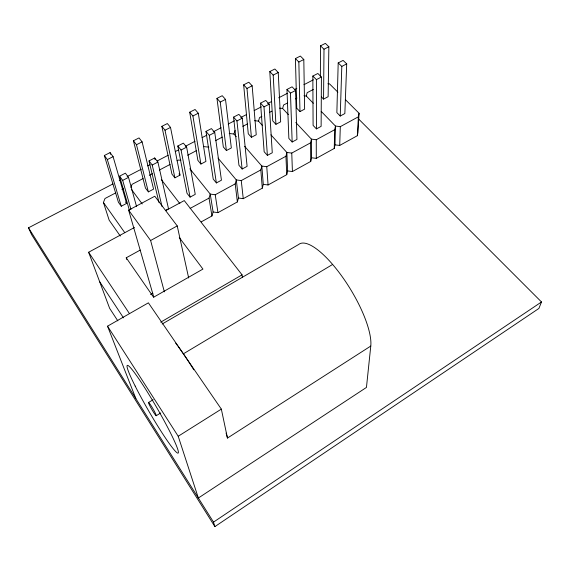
<?xml version="1.0" encoding="UTF-8"?>
<svg xmlns="http://www.w3.org/2000/svg" width="570" height="570" viewBox="0 0 570 570"><rect width="100%" height="100%" fill="white"/><g stroke="black" fill="none" stroke-linecap="round" stroke-linejoin="round"><path stroke-width="0.85" d="M320.376 76.508L320.511 45.842L325.363 43.384L328.862 46.74L328.128 96.693L323.56 99.109L321.38 96.893M321.416 77.021L321.124 126.362L316.428 128.898L313.094 125.393L312.844 76.059L317.846 73.473L321.416 77.021L316.4 79.629L316.428 128.898M323.56 99.109L324.002 49.212L320.511 45.842M295.816 122.522L311.405 139.13L311.541 157.769L316.286 158.367L334.248 148.449L334.711 129.696L335.466 126.063L321.188 111.371M334.248 148.449L334.989 144.858L335.466 126.063L340.311 126.647L358.387 116.807L359.064 113.245L345.363 99.622M338.195 62.928L336.863 112.611L340.24 116.038L344.85 113.551L346.71 63.869L343.09 60.392L338.195 62.928L341.801 66.419L340.24 116.038M334.989 144.858L339.706 145.436L340.311 126.647M339.706 145.436L357.333 135.71L358.387 116.807M359.064 113.245L357.996 132.19L357.333 135.71M370.778 346.047L366.453 387.422L198.36 498.023L178.21 436.257L107.538 326.183L148.385 302.834L221.338 409.118L227.459 438.066L370.778 346.047A64.481 19.879 58.4 0 0 342.663 277.348A64.481 19.879 58.4 0 0 298.723 244.452L162.179 324.009M270.914 134.826L286.867 152.461L287.643 170.929L292.417 171.541L310.728 161.438L311.541 157.769M310.728 161.438L310.565 142.842L311.405 139.13L316.272 139.728L334.711 129.696M244.608 146.291L261.837 166.055L263.283 184.345L268.078 184.979L286.746 174.669L287.643 170.929M286.746 174.669L285.94 156.244L286.867 152.461L291.762 153.073L310.565 142.842M217.996 158.09L236.301 179.928L238.438 198.025L243.262 198.673L262.3 188.171L263.283 184.345M313.329 103.284L306.297 96.045L307.166 92.675L313.336 89.447M262.3 188.171L260.818 169.924L261.837 166.055L266.76 166.689L285.94 156.244M189.874 168.791L210.237 194.078L213.102 211.976L217.954 212.646L237.369 201.93L238.438 198.025M288.356 114.563L282.627 108.464L283.575 105.023L287.508 102.963M237.369 201.93L235.189 183.875L236.301 179.928L241.253 180.576L260.818 169.924M201.274 221.851L211.94 215.966L213.102 211.976M262.642 125.685L258.509 121.118L259.535 117.612L261.844 116.401M211.94 215.966L209.033 198.118L210.237 194.078L215.225 194.748L235.189 183.875M236.244 136.686L233.914 134.021L235.032 130.437M130.879 187.452L132.062 184.338L143.013 178.602M120.299 236.051L109.155 220.17L103.427 202.478L105.015 198.495L115.774 192.867M358.274 118.681L541.5 301.972L538.899 308.448L214.883 526.616L31.571 234.555L28.5 227.815L112.946 183.939M214.883 526.616L213.508 522.127L541.5 301.972M178.21 436.257L221.338 409.118M156.18 415.751A7.674 0.656 59.9 0 0 151.285 406.018A7.674 0.656 59.9 0 0 149.725 405.569A7.674 0.656 59.9 0 0 156.18 415.751L160.719 412.958M148.592 402.47L153.138 399.705M183.383 353.82L332.623 264.452M160.704 322.164L242.058 274.847L184.26 200.583L165.599 210.665M150.565 294.548L152.881 293.237M126.754 259.471L126.227 257.79L140.249 250.073M164.367 291.854L150.615 240.512L177.227 225.919L154.791 196.23L128.635 210.152L153.772 297.113M190.166 208.392L209.033 198.118M165.492 210.423L168.52 208.784L157.897 162.072L154.698 157.976L149.012 160.918L158.966 202.45M190.066 197.149L195.254 194.349L186.639 147.124L183.369 143.127L177.804 146.005L186.989 193.237L190.066 197.149L181.068 150.024L177.804 146.005M216.358 182.949L221.445 180.206L214.762 132.496L211.42 128.592L205.984 131.413L213.23 179.123L216.358 182.949L209.311 135.332L205.984 131.413M242.129 169.026L247.109 166.34L242.279 118.182L238.88 114.371L233.55 117.128L238.944 165.286L242.129 169.026L236.942 120.961L233.55 117.128M267.387 155.389L272.275 152.753L269.218 104.175L265.755 100.448L260.54 103.149L264.152 151.727L267.387 155.389L263.988 106.889L260.54 103.149M292.154 142.016L296.942 139.429L295.588 90.459L292.075 86.818L286.966 89.462L288.862 138.432L292.154 142.016L290.472 93.117L286.966 89.462M117.826 320.874L109.625 308.306L88.614 252.246L134.492 227.466M121.267 206.233L126.611 203.405L113.095 156.65L110.074 152.603L104.338 155.51L118.417 202.272L121.267 206.233L107.338 159.586L104.338 155.51M148.357 191.891L153.587 189.119L142.108 141.873L139.023 137.919L133.409 140.769L145.443 188.022L148.357 191.891L136.487 144.737L133.409 140.769M174.89 177.84L180.02 175.118L170.508 127.402L167.352 123.548L161.859 126.333L171.919 174.049L174.89 177.84L165.001 130.209L161.859 126.333M200.904 164.06L205.934 161.403L198.303 113.245L195.075 109.476L189.696 112.204L197.876 160.362L200.904 164.06L192.909 115.995L189.696 112.204M226.404 150.558L231.335 147.951L225.513 99.387L222.229 95.703L216.956 98.375L223.319 146.939L226.404 150.558L220.234 102.073L216.956 98.375M251.406 137.32L256.236 134.762L252.154 85.814L248.812 82.215L243.654 84.837L248.271 133.779L251.406 137.32L246.981 88.45L243.654 84.837M275.923 124.338L280.661 121.823L278.245 72.518L274.854 69.006L269.802 71.571L272.738 120.868L275.923 124.338L273.187 75.098L269.802 71.571M299.97 111.599L304.622 109.141L303.81 59.501L300.362 56.067L295.417 58.575L296.742 108.207L299.97 111.599L298.851 62.023L295.417 58.575M121.923 189.646L123.455 188.841M149.269 175.332L152.404 173.693M159.344 170.06L170.074 164.438M176.978 160.826L178.51 160.028L180.889 160.305M187.694 155.218L196.294 150.715M215.41 140.712L222.307 137.099M242.863 126.341L247.558 123.875M269.524 112.383L271.826 111.178M295.374 98.852L296.949 98.026M130.958 209.389L122.692 180.391L128.521 177.356L125.386 173.159L119.579 176.166L129.426 210.373M162.001 206.468L152.204 165.036L157.897 162.072M181.068 150.024L186.639 147.124M209.311 135.332L214.762 132.496M236.942 120.961L242.279 118.182M263.988 106.889L269.218 104.175M290.472 93.117L295.588 90.459M341.801 66.419L346.71 63.869M119.258 180.662L120.833 179.842M127.146 176.558L141.353 169.183M147.666 165.899L150.038 164.666M157.135 160.982L168.186 155.239M175.289 151.549L178.446 149.91M185.549 146.219L195.018 141.296M202.122 137.605L206.853 135.147M213.173 131.862L221.06 127.766M228.164 124.075L234.477 120.797M240.789 117.513L246.318 114.641M254.206 110.544L261.309 106.854M267.622 103.569L271.569 101.524M278.673 97.833L287.351 93.323M294.455 89.633L296.82 88.4M303.924 84.709L313.393 79.793M107.338 159.586L113.095 156.65M136.487 144.737L142.108 141.873M165.001 130.209L170.508 127.402M192.909 115.995L198.303 113.245M220.234 102.073L225.513 99.387M246.981 88.45L252.154 85.814M273.187 75.098L278.245 72.518M298.851 62.023L303.81 59.501M324.002 49.212L328.862 46.74M327.985 83.705L329.517 83.861L337.889 92.19M303.981 95.803L306.297 96.045M279.528 108.129L282.627 108.464M254.605 120.683L258.509 121.118M229.211 133.487L233.914 134.021M204.11 146.625L208.841 147.174M312.844 76.059L316.4 79.629M179.03 173.864L180.02 175.118M149.012 160.918L152.204 165.036M161.331 179.636L179.864 203.625M179.272 237.533L202.934 269.083L153.594 297.241L126.227 257.79M131.592 189.603L142.215 203.96M119.579 176.166L122.692 180.391M125.657 202.094L126.611 203.405M128.635 210.152L150.615 240.512M103.427 202.478L124.716 232.589M88.614 252.246L129.483 313.642M99.622 281.63L123.483 317.846M28.5 227.815L213.508 522.127M107.538 326.183L135.874 398.63M110.074 152.603L110.573 154.306M128.521 177.356L136.522 206.426M154.698 157.976L155.097 159.707M177.227 225.919L188.67 278.01M215.225 194.748L217.954 212.646M242.058 274.847L242.393 277.483M241.253 180.576L243.262 198.673M266.76 166.689L268.078 184.979M291.762 153.073L292.417 171.541M316.272 139.728L316.286 158.367M175.731 343.161A68.186 9.141 59.6 0 1 177.833 345.99M178.317 346.653A68.186 9.141 59.6 0 1 189.219 362.577M189.675 363.282A68.186 9.141 59.6 0 1 193.8 369.795M226.09 433.107A68.186 9.141 59.6 0 1 227.459 438.066M135.175 386.075A50.701 4.318 59.9 0 0 177.811 453.136A50.701 4.318 59.9 0 0 145.229 388.555A50.701 4.318 59.9 0 0 135.175 386.075"/></g></svg>
